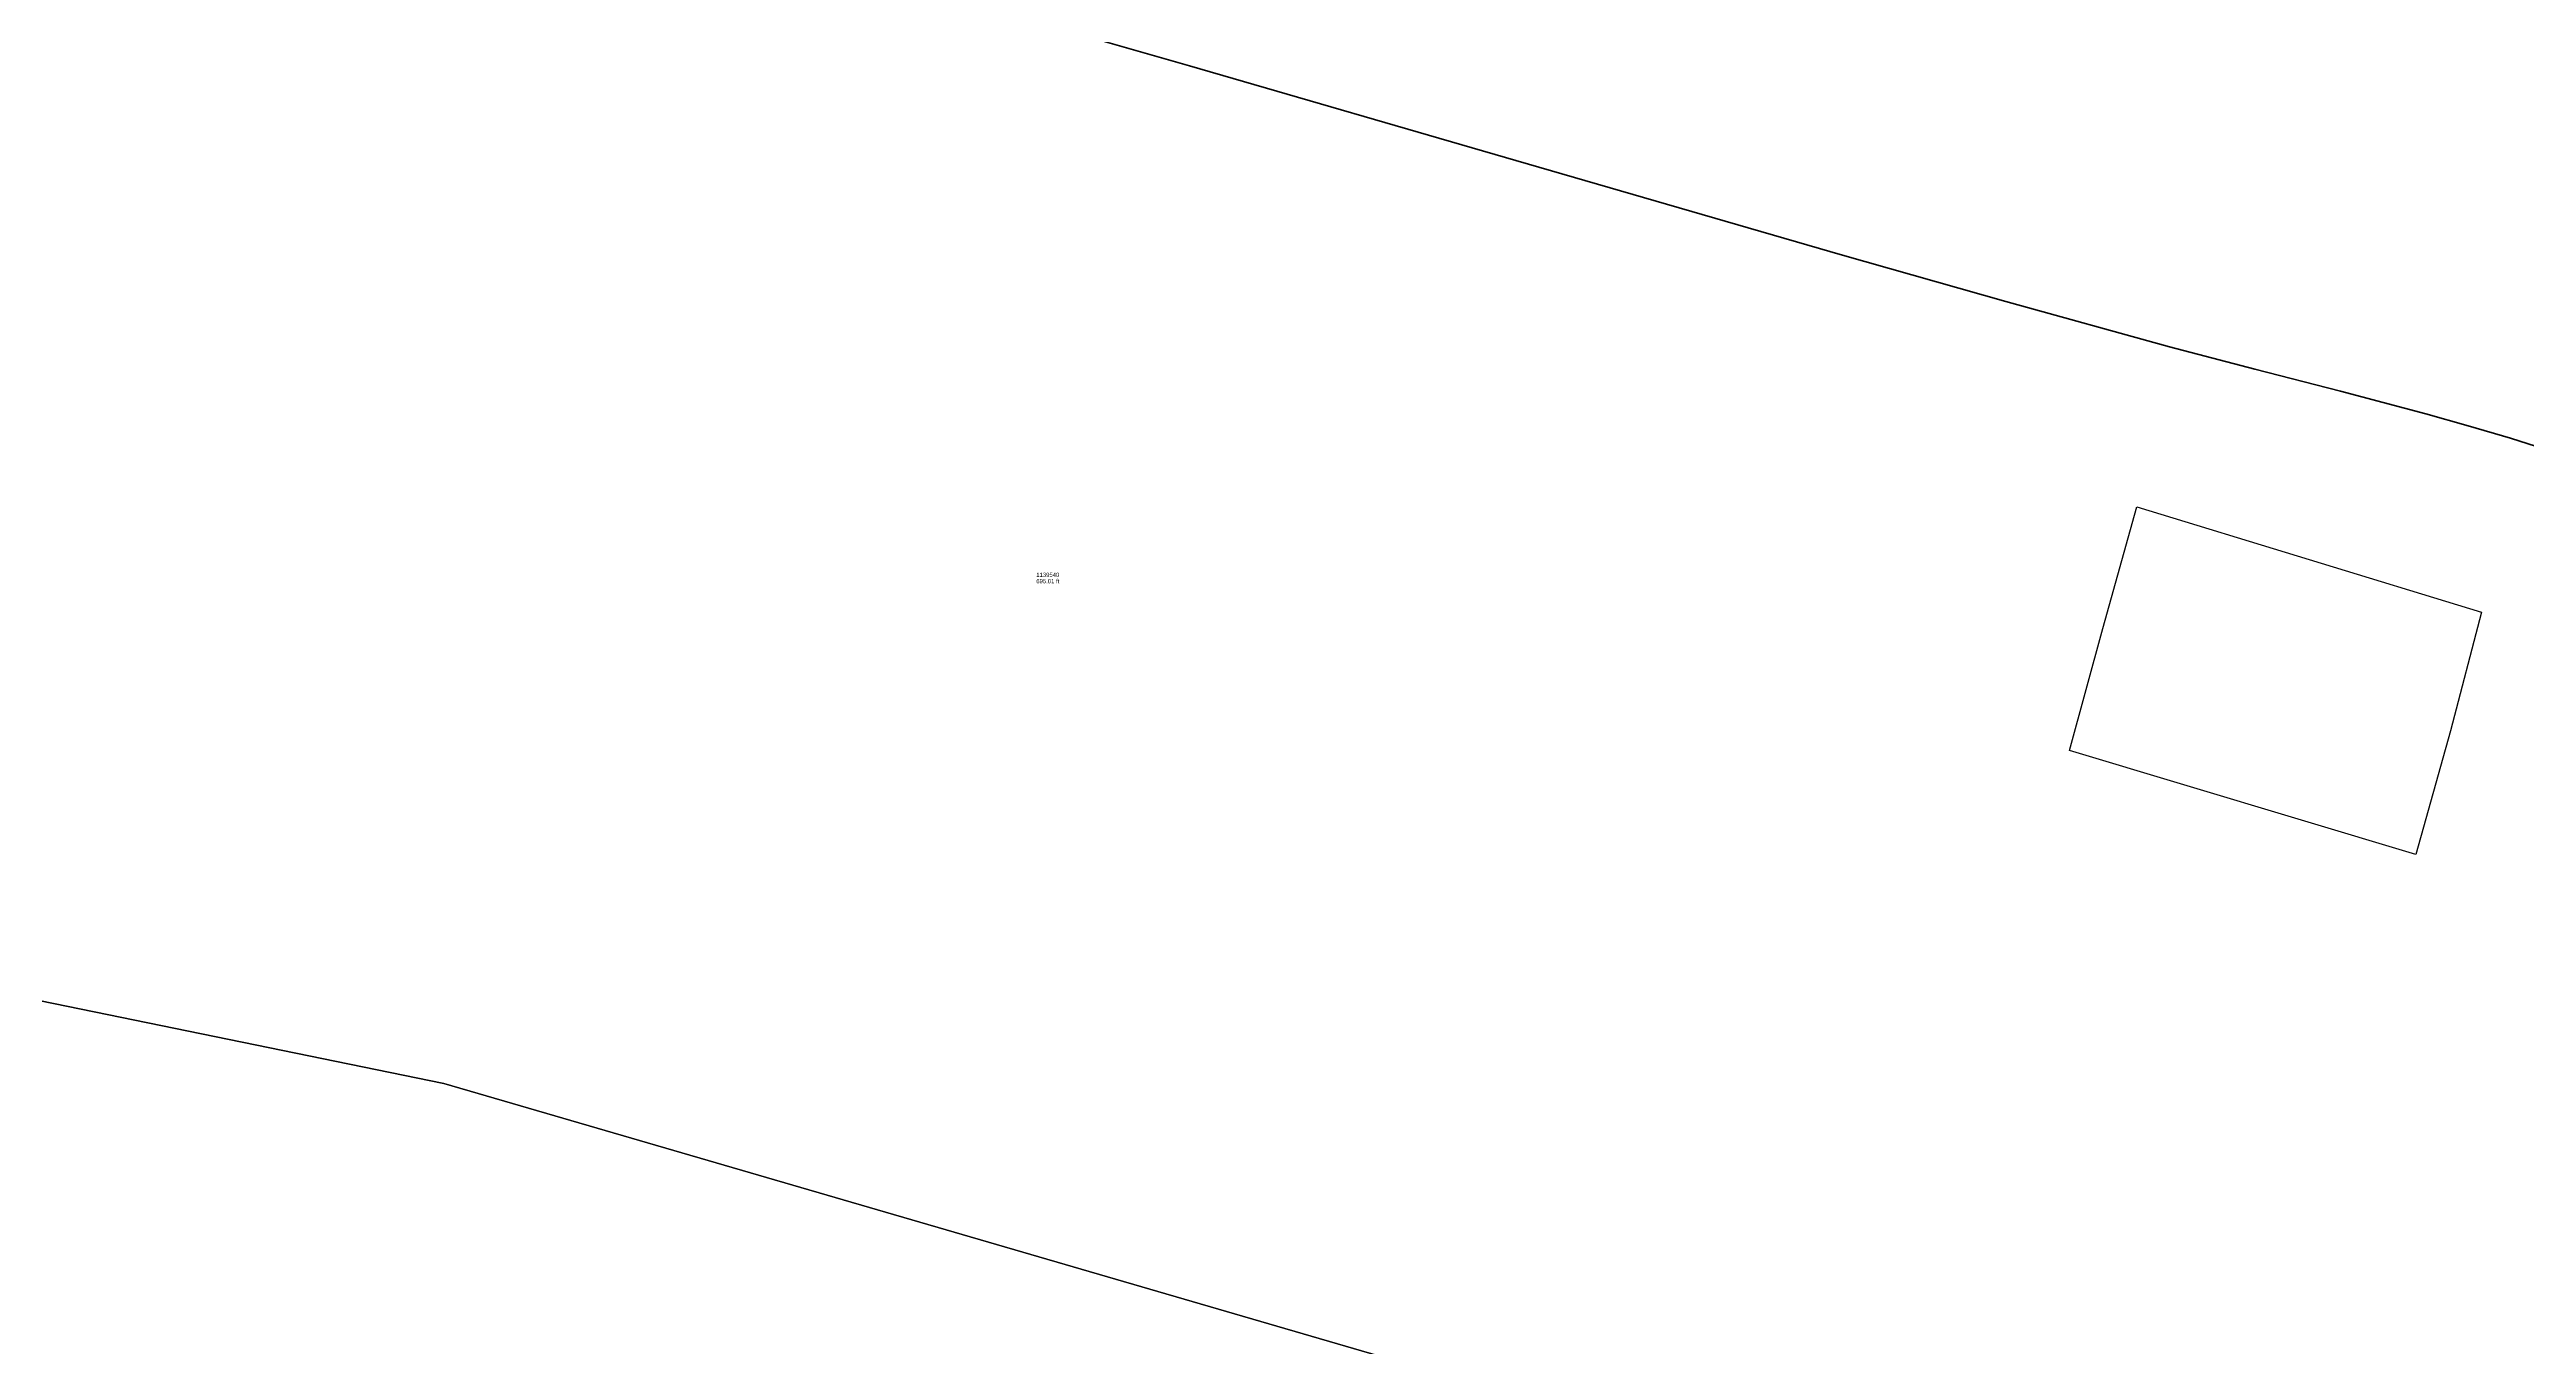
# Model space of a CAD drawing. Header units: feet. Extents: x 6430745 to 6432191, y 1887663 to 1888575.
# Drawn here: x 6430820.7 to 6430878.3, y 1888289.2 to 1888319.4 of the extents above; entities that cross this region are included whole.
import ezdxf
from ezdxf.lldxf.tags import DXFTag

# ---------------------------------------------------------------- set-up
doc = ezdxf.new("R2010")
doc.units = ezdxf.units.FT
doc.header["$MEASUREMENT"] = 0
for name, color, linetype, lineweight in [('VF-FENC-LINE-', 253, 'FENCE', 25), ('VF-PVMT-EDGE-LINE-', 253, 'EDGEOFPAVEMENT', 35), ('VF-TINN-DSRF-BNDY-', 253, 'Continuous', 25), ('VF-TOPO-CONC-EDGE-LINE-', 253, 'Continuous', 25), ('VN-PLNT-TREE-', 253, 'Continuous', 13)]:
    doc.layers.add(name, color=color, linetype=linetype, lineweight=lineweight)
doc.styles.add('NCS1', font='arial.ttf', dxfattribs={"width": 0.8, "height": 0.09375})
doc.styles.get("Standard").update_dxf_attribs({"font": 'arial.ttf'})
tags = doc.linetypes.add('EDGEOFPAVEMENT', pattern='A,1,-0.03,["EP",Standard,S=0.08,R=0,X=0,Y=-0.04],-0.16,1', length=2.19).pattern_tags.tags
tags[6] = DXFTag(74, 10)
tags = doc.linetypes.add('FENCE', pattern='A,0.5,-0.03,["X",Standard,S=0.08,R=0,X=0,Y=-0.04],-0.08,0.5', length=1.11).pattern_tags.tags
tags[6] = DXFTag(74, 10)

msp = doc.modelspace()

# ---------------------------------------------------------------- linework, layer by layer
at = {"layer": 'VF-FENC-LINE-', "ltscale": 0.6, "flags": 128}
msp.add_lwpolyline([(6430915.6, 1888270.49), (6430871.28, 1888283.34), (6430862.69, 1888285.77), (6430829.87, 1888295.33), (6430744.82, 1888312.77)], dxfattribs=at)
at = {"layer": 'VF-PVMT-EDGE-LINE-', "flags": 128}
msp.add_lwpolyline([(6430994.23, 1888275.7), (6430993.41, 1888273.49), (6430969.46, 1888281.28), (6430964.393, 1888282.944), (6430959.331, 1888284.624), (6430949.211, 1888287.996), (6430944.148, 1888289.673), (6430939.081, 1888291.335), (6430934.005, 1888292.973), (6430928.92, 1888294.58), (6430926.421, 1888295.349), (6430923.917, 1888296.099), (6430918.895, 1888297.557), (6430908.828, 1888300.395), (6430903.798, 1888301.826), (6430901.287, 1888302.555), (6430898.781, 1888303.298), (6430896.28, 1888304.058), (6430893.786, 1888304.838), (6430891.299, 1888305.641), (6430888.82, 1888306.47), (6430887.453, 1888306.948), (6430886.092, 1888307.441), (6430883.375, 1888308.447), (6430882.015, 1888308.944), (6430880.651, 1888309.429), (6430879.28, 1888309.893), (6430877.9, 1888310.33), (6430876.917, 1888310.62), (6430875.93, 1888310.897), (6430873.948, 1888311.423), (6430871.962, 1888311.936), (6430869.98, 1888312.46), (6430866.174, 1888313.513), (6430862.375, 1888314.591), (6430854.789, 1888316.79), (6430847.203, 1888318.992), (6430843.405, 1888320.073), (6430839.6, 1888321.13), (6430833.927, 1888322.67), (6430828.248, 1888324.187), (6430822.562, 1888325.68), (6430816.87, 1888327.151), (6430811.172, 1888328.599), (6430805.468, 1888330.023), (6430799.758, 1888331.425), (6430794.043, 1888332.803), (6430788.321, 1888334.158), (6430782.595, 1888335.49), (6430776.863, 1888336.798), (6430771.126, 1888338.083), (6430765.384, 1888339.345), (6430759.637, 1888340.583), (6430753.886, 1888341.798), (6430748.13, 1888342.99)], dxfattribs=at)
at = {"layer": 'VF-TINN-DSRF-BNDY-', "flags": 128}
msp.add_lwpolyline([(6430751.91, 1888392.71), (6430747.29, 1888376.14), (6430759.23, 1888368.58), (6430759.1, 1888368.38), (6430759.06, 1888367.74), (6430758.62, 1888365.93), (6430755.68, 1888355.39), (6430748.13, 1888342.99), (6430747.97, 1888342.76), (6430745.03, 1888336.8), (6430749.36, 1888326.5), (6430747.59, 1888321.11), (6430744.82, 1888312.77), (6430829.87, 1888295.33), (6430862.69, 1888285.77), (6430871.28, 1888283.34), (6430915.6, 1888270.49), (6430926.596, 1888266.959)], dxfattribs=at)
at = {"layer": 'VF-TOPO-CONC-EDGE-LINE-', "flags": 128}
msp.add_lwpolyline([(6430877.23, 1888306.29), (6430876.51, 1888303.53), (6430875.7, 1888300.66), (6430867.65, 1888303.07), (6430868.43, 1888305.91), (6430869.22, 1888308.74), (6430877.23, 1888306.29)], close=True, dxfattribs=at)

# ---------------------------------------------------------------- texts
at = {"layer": 'VN-PLNT-TREE-', "style": 'NCS1', "width": 0.8}
for s, p in [('1139540', (6430843.641, 1888307.108)), ('695.01 ft', (6430843.641, 1888306.961))]:
    msp.add_text(s, height=0.0984, dxfattribs=at).set_placement(p)

doc.saveas('drawing.dxf')
